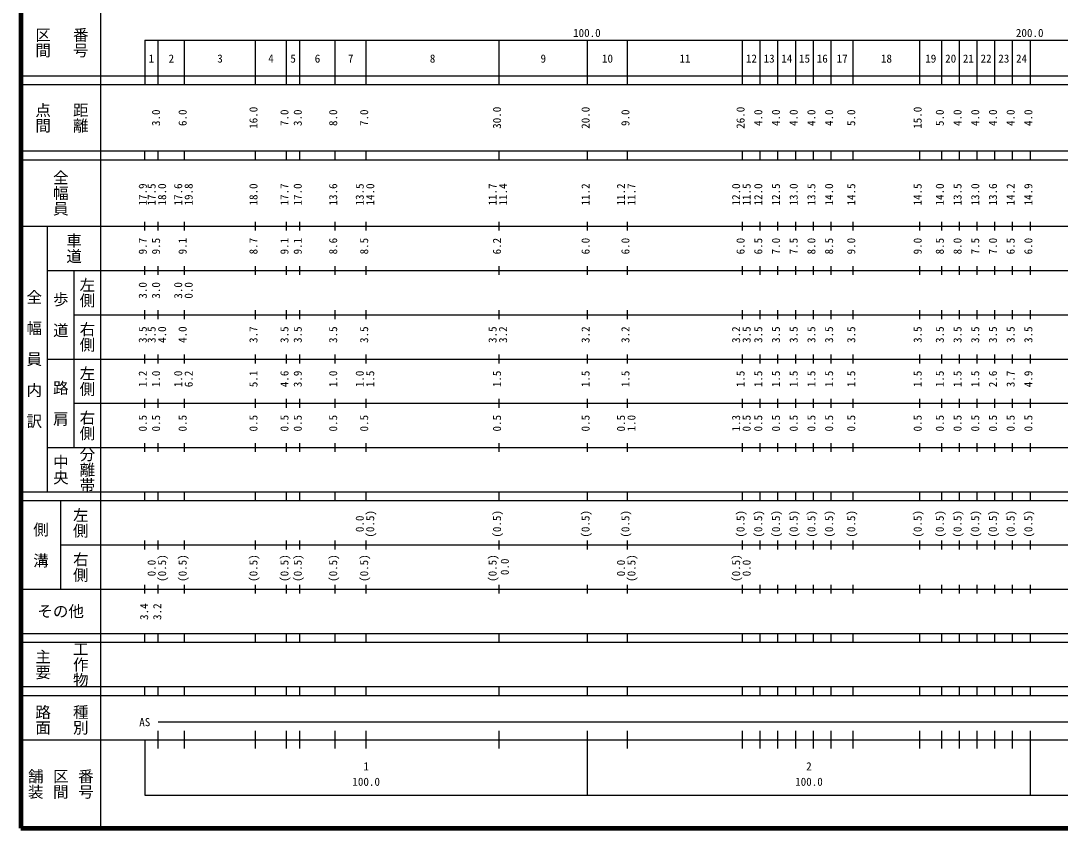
# Model space of a CAD drawing. Units: millimetres on the paper, enlarged 1000 times. Extents: x 40000 to 680000, y 20000 to 380000.
# Drawn here: x 40000 to 274738, y 20000 to 202409 of the extents above; entities that cross this region are included whole.
import ezdxf
from ezdxf.enums import TextEntityAlignment as Align

# ---------------------------------------------------------------- set-up
doc = ezdxf.new("R2010")
doc.units = ezdxf.units.MM
doc.header["$LTSCALE"] = 1000
doc.layers.add('M-TTL', color=2, linetype='Continuous', lineweight=140)
doc.layers.add('M-TTL-BAND', color=7, linetype='Continuous', lineweight=25)
doc.styles.add('@ＭＳ ゴシック', font='')
doc.styles.add('ＭＳ ゴシック', font='')
doc.styles.get('@ＭＳ ゴシック').set_extended_font_data('@MS Gothic')
doc.styles.get('ＭＳ ゴシック').set_extended_font_data('MS Gothic')

msp = doc.modelspace()

# ---------------------------------------------------------------- linework, layer by layer
at = {"layer": 'M-TTL'}
for p, q in [((40000, 380000), (40000, 20000)), ((40000, 20000), (680000, 20000))]:
    msp.add_line(p, q, dxfattribs=at)
at = {"layer": 'M-TTL-BAND'}
for p, q in [((58000, 370000), (58000, 20000)), ((68000, 198000), (579000, 198000)), ((68000, 198000), (68000, 188000)), ((71000, 188000), (71000, 198000)), ((77000, 188000), (77000, 198000)), ((93000, 188000), (93000, 198000)), ((100000, 188000), (100000, 198000)), ((103000, 188000), (103000, 198000)), ((111000, 188000), (111000, 198000)), ((118000, 188000), (118000, 198000)), ((148000, 188000), (148000, 198000)), ((168000, 188000), (168000, 198000)), ((177000, 188000), (177000, 198000)), ((203000, 188000), (203000, 198000)), ((207000, 188000), (207000, 198000)), ((211000, 188000), (211000, 198000)), ((215000, 188000), (215000, 198000)), ((219000, 188000), (219000, 198000)), ((223000, 188000), (223000, 198000)), ((228000, 188000), (228000, 198000)), ((243000, 188000), (243000, 198000)), ((248000, 188000), (248000, 198000)), ((252000, 188000), (252000, 198000)), ((256000, 188000), (256000, 198000)), ((260000, 188000), (260000, 198000)), ((264000, 188000), (264000, 198000)), ((268000, 188000), (268000, 198000)), ((40000, 190000), (579000, 190000)), ((40000, 188000), (579000, 188000)), ((40000, 173000), (579000, 173000)), ((68000, 171000), (68000, 173000)), ((71000, 171000), (71000, 173000)), ((77000, 171000), (77000, 173000)), ((93000, 171000), (93000, 173000)), ((100000, 171000), (100000, 173000)), ((103000, 171000), (103000, 173000)), ((111000, 171000), (111000, 173000)), ((118000, 171000), (118000, 173000)), ((148000, 171000), (148000, 173000)), ((168000, 171000), (168000, 173000)), ((177000, 171000), (177000, 173000)), ((203000, 171000), (203000, 173000)), ((207000, 171000), (207000, 173000)), ((211000, 171000), (211000, 173000)), ((215000, 171000), (215000, 173000)), ((219000, 171000), (219000, 173000)), ((223000, 171000), (223000, 173000)), ((228000, 171000), (228000, 173000)), ((243000, 171000), (243000, 173000)), ((248000, 171000), (248000, 173000)), ((252000, 171000), (252000, 173000)), ((256000, 171000), (256000, 173000)), ((260000, 171000), (260000, 173000)), ((264000, 171000), (264000, 173000)), ((268000, 171000), (268000, 173000)), ((40000, 171000), (579000, 171000)), ((40000, 156000), (579000, 156000)), ((46000, 96000), (46000, 156000)), ((68000, 155000), (68000, 157000)), ((71000, 155000), (71000, 157000)), ((77000, 155000), (77000, 157000)), ((93000, 155000), (93000, 157000)), ((100000, 155000), (100000, 157000)), ((103000, 155000), (103000, 157000)), ((111000, 155000), (111000, 157000)), ((118000, 155000), (118000, 157000)), ((148000, 155000), (148000, 157000)), ((168000, 155000), (168000, 157000)), ((177000, 155000), (177000, 157000)), ((203000, 155000), (203000, 157000)), ((207000, 155000), (207000, 157000)), ((211000, 155000), (211000, 157000)), ((215000, 155000), (215000, 157000)), ((219000, 155000), (219000, 157000)), ((223000, 155000), (223000, 157000)), ((228000, 155000), (228000, 157000)), ((243000, 155000), (243000, 157000)), ((248000, 155000), (248000, 157000)), ((252000, 155000), (252000, 157000)), ((256000, 155000), (256000, 157000)), ((260000, 155000), (260000, 157000)), ((264000, 155000), (264000, 157000)), ((268000, 155000), (268000, 157000)), ((46000, 146000), (579000, 146000)), ((52000, 146000), (52000, 106000)), ((68000, 145000), (68000, 147000)), ((71000, 145000), (71000, 147000)), ((77000, 145000), (77000, 147000)), ((93000, 145000), (93000, 147000)), ((100000, 145000), (100000, 147000)), ((103000, 145000), (103000, 147000)), ((111000, 145000), (111000, 147000)), ((118000, 145000), (118000, 147000)), ((148000, 145000), (148000, 147000)), ((168000, 145000), (168000, 147000)), ((177000, 145000), (177000, 147000)), ((203000, 145000), (203000, 147000)), ((207000, 145000), (207000, 147000)), ((211000, 145000), (211000, 147000)), ((215000, 145000), (215000, 147000)), ((219000, 145000), (219000, 147000)), ((223000, 145000), (223000, 147000)), ((228000, 145000), (228000, 147000)), ((243000, 145000), (243000, 147000)), ((248000, 145000), (248000, 147000)), ((252000, 145000), (252000, 147000)), ((256000, 145000), (256000, 147000)), ((260000, 145000), (260000, 147000)), ((264000, 145000), (264000, 147000)), ((268000, 145000), (268000, 147000)), ((68000, 135000), (68000, 137000)), ((71000, 135000), (71000, 137000)), ((77000, 135000), (77000, 137000)), ((93000, 135000), (93000, 137000)), ((100000, 135000), (100000, 137000)), ((103000, 135000), (103000, 137000)), ((111000, 135000), (111000, 137000)), ((118000, 135000), (118000, 137000)), ((148000, 135000), (148000, 137000)), ((168000, 135000), (168000, 137000)), ((177000, 135000), (177000, 137000)), ((203000, 135000), (203000, 137000)), ((207000, 135000), (207000, 137000)), ((211000, 135000), (211000, 137000)), ((215000, 135000), (215000, 137000)), ((219000, 135000), (219000, 137000)), ((223000, 135000), (223000, 137000)), ((228000, 135000), (228000, 137000)), ((243000, 135000), (243000, 137000)), ((248000, 135000), (248000, 137000)), ((252000, 135000), (252000, 137000)), ((256000, 135000), (256000, 137000)), ((260000, 135000), (260000, 137000)), ((264000, 135000), (264000, 137000)), ((268000, 135000), (268000, 137000)), ((52000, 136000), (579000, 136000)), ((68000, 125000), (68000, 127000)), ((71000, 125000), (71000, 127000)), ((77000, 125000), (77000, 127000)), ((93000, 125000), (93000, 127000)), ((100000, 125000), (100000, 127000)), ((103000, 125000), (103000, 127000)), ((111000, 125000), (111000, 127000)), ((118000, 125000), (118000, 127000)), ((148000, 125000), (148000, 127000)), ((168000, 125000), (168000, 127000)), ((177000, 125000), (177000, 127000)), ((203000, 125000), (203000, 127000)), ((207000, 125000), (207000, 127000)), ((211000, 125000), (211000, 127000)), ((215000, 125000), (215000, 127000)), ((219000, 125000), (219000, 127000)), ((223000, 125000), (223000, 127000)), ((228000, 125000), (228000, 127000)), ((243000, 125000), (243000, 127000)), ((248000, 125000), (248000, 127000)), ((252000, 125000), (252000, 127000)), ((256000, 125000), (256000, 127000)), ((260000, 125000), (260000, 127000)), ((264000, 125000), (264000, 127000)), ((268000, 125000), (268000, 127000)), ((46000, 126000), (579000, 126000)), ((52000, 116000), (579000, 116000)), ((68000, 115000), (68000, 117000)), ((71000, 115000), (71000, 117000)), ((77000, 115000), (77000, 117000)), ((93000, 115000), (93000, 117000)), ((100000, 115000), (100000, 117000)), ((103000, 115000), (103000, 117000)), ((111000, 115000), (111000, 117000)), ((118000, 115000), (118000, 117000)), ((148000, 115000), (148000, 117000)), ((168000, 115000), (168000, 117000)), ((177000, 115000), (177000, 117000)), ((203000, 115000), (203000, 117000)), ((207000, 115000), (207000, 117000)), ((211000, 115000), (211000, 117000)), ((215000, 115000), (215000, 117000)), ((219000, 115000), (219000, 117000)), ((223000, 115000), (223000, 117000)), ((228000, 115000), (228000, 117000)), ((243000, 115000), (243000, 117000)), ((248000, 115000), (248000, 117000)), ((252000, 115000), (252000, 117000)), ((256000, 115000), (256000, 117000)), ((260000, 115000), (260000, 117000)), ((264000, 115000), (264000, 117000)), ((268000, 115000), (268000, 117000)), ((46000, 106000), (579000, 106000)), ((68000, 105000), (68000, 107000)), ((71000, 105000), (71000, 107000)), ((77000, 105000), (77000, 107000)), ((93000, 105000), (93000, 107000)), ((100000, 105000), (100000, 107000)), ((103000, 105000), (103000, 107000)), ((111000, 105000), (111000, 107000)), ((118000, 105000), (118000, 107000)), ((148000, 105000), (148000, 107000)), ((168000, 105000), (168000, 107000)), ((177000, 105000), (177000, 107000)), ((203000, 105000), (203000, 107000)), ((207000, 105000), (207000, 107000)), ((211000, 105000), (211000, 107000)), ((215000, 105000), (215000, 107000)), ((219000, 105000), (219000, 107000)), ((223000, 105000), (223000, 107000)), ((228000, 105000), (228000, 107000)), ((243000, 105000), (243000, 107000)), ((248000, 105000), (248000, 107000)), ((252000, 105000), (252000, 107000)), ((256000, 105000), (256000, 107000)), ((260000, 105000), (260000, 107000)), ((264000, 105000), (264000, 107000)), ((268000, 105000), (268000, 107000)), ((40000, 96000), (579000, 96000)), ((40000, 94000), (579000, 94000)), ((49000, 94000), (49000, 74000)), ((68000, 94000), (68000, 96000)), ((71000, 94000), (71000, 96000)), ((77000, 94000), (77000, 96000)), ((93000, 94000), (93000, 96000)), ((100000, 94000), (100000, 96000)), ((103000, 94000), (103000, 96000)), ((111000, 94000), (111000, 96000)), ((118000, 94000), (118000, 96000)), ((148000, 94000), (148000, 96000)), ((168000, 94000), (168000, 96000)), ((177000, 94000), (177000, 96000)), ((203000, 94000), (203000, 96000)), ((207000, 94000), (207000, 96000)), ((211000, 94000), (211000, 96000)), ((215000, 94000), (215000, 96000)), ((219000, 94000), (219000, 96000)), ((223000, 94000), (223000, 96000)), ((228000, 94000), (228000, 96000)), ((243000, 94000), (243000, 96000)), ((248000, 94000), (248000, 96000)), ((252000, 94000), (252000, 96000)), ((256000, 94000), (256000, 96000)), ((260000, 94000), (260000, 96000)), ((264000, 94000), (264000, 96000)), ((268000, 94000), (268000, 96000)), ((68000, 83000), (68000, 85000)), ((71000, 83000), (71000, 85000)), ((77000, 83000), (77000, 85000)), ((93000, 83000), (93000, 85000)), ((100000, 83000), (100000, 85000)), ((103000, 83000), (103000, 85000)), ((111000, 83000), (111000, 85000)), ((118000, 83000), (118000, 85000)), ((148000, 83000), (148000, 85000)), ((168000, 83000), (168000, 85000)), ((177000, 83000), (177000, 85000)), ((203000, 83000), (203000, 85000)), ((207000, 83000), (207000, 85000)), ((211000, 83000), (211000, 85000)), ((215000, 83000), (215000, 85000)), ((219000, 83000), (219000, 85000)), ((223000, 83000), (223000, 85000)), ((228000, 83000), (228000, 85000)), ((243000, 83000), (243000, 85000)), ((248000, 83000), (248000, 85000)), ((252000, 83000), (252000, 85000)), ((256000, 83000), (256000, 85000)), ((260000, 83000), (260000, 85000)), ((264000, 83000), (264000, 85000)), ((268000, 83000), (268000, 85000)), ((49000, 84000), (579000, 84000)), ((40000, 74000), (579000, 74000)), ((68000, 73000), (68000, 75000)), ((71000, 73000), (71000, 75000)), ((77000, 73000), (77000, 75000)), ((93000, 73000), (93000, 75000)), ((100000, 73000), (100000, 75000)), ((103000, 73000), (103000, 75000)), ((111000, 73000), (111000, 75000)), ((118000, 73000), (118000, 75000)), ((148000, 73000), (148000, 75000)), ((168000, 73000), (168000, 75000)), ((177000, 73000), (177000, 75000)), ((203000, 73000), (203000, 75000)), ((207000, 73000), (207000, 75000)), ((211000, 73000), (211000, 75000)), ((215000, 73000), (215000, 75000)), ((219000, 73000), (219000, 75000)), ((223000, 73000), (223000, 75000)), ((228000, 73000), (228000, 75000)), ((243000, 73000), (243000, 75000)), ((248000, 73000), (248000, 75000)), ((252000, 73000), (252000, 75000)), ((256000, 73000), (256000, 75000)), ((260000, 73000), (260000, 75000)), ((264000, 73000), (264000, 75000)), ((268000, 73000), (268000, 75000)), ((40000, 64000), (579000, 64000)), ((68000, 62000), (68000, 64000)), ((71000, 62000), (71000, 64000)), ((77000, 62000), (77000, 64000)), ((93000, 62000), (93000, 64000)), ((100000, 62000), (100000, 64000)), ((103000, 62000), (103000, 64000)), ((111000, 62000), (111000, 64000)), ((118000, 62000), (118000, 64000)), ((148000, 62000), (148000, 64000)), ((168000, 62000), (168000, 64000)), ((177000, 62000), (177000, 64000)), ((203000, 62000), (203000, 64000)), ((207000, 62000), (207000, 64000)), ((211000, 62000), (211000, 64000)), ((215000, 62000), (215000, 64000)), ((219000, 62000), (219000, 64000)), ((223000, 62000), (223000, 64000)), ((228000, 62000), (228000, 64000)), ((243000, 62000), (243000, 64000)), ((248000, 62000), (248000, 64000)), ((252000, 62000), (252000, 64000)), ((256000, 62000), (256000, 64000)), ((260000, 62000), (260000, 64000)), ((264000, 62000), (264000, 64000)), ((268000, 62000), (268000, 64000)), ((40000, 62000), (579000, 62000)), ((40000, 52000), (579000, 52000)), ((68000, 50000), (68000, 52000)), ((71000, 50000), (71000, 52000)), ((77000, 50000), (77000, 52000)), ((93000, 50000), (93000, 52000)), ((100000, 50000), (100000, 52000)), ((103000, 50000), (103000, 52000)), ((111000, 50000), (111000, 52000)), ((118000, 50000), (118000, 52000)), ((148000, 50000), (148000, 52000)), ((168000, 50000), (168000, 52000)), ((177000, 50000), (177000, 52000)), ((203000, 50000), (203000, 52000)), ((207000, 50000), (207000, 52000)), ((211000, 50000), (211000, 52000)), ((215000, 50000), (215000, 52000)), ((219000, 50000), (219000, 52000)), ((223000, 50000), (223000, 52000)), ((228000, 50000), (228000, 52000)), ((243000, 50000), (243000, 52000)), ((248000, 50000), (248000, 52000)), ((252000, 50000), (252000, 52000)), ((256000, 50000), (256000, 52000)), ((260000, 50000), (260000, 52000)), ((264000, 50000), (264000, 52000)), ((268000, 50000), (268000, 52000)), ((40000, 50000), (579000, 50000)), ((71000, 44000), (564000, 44000)), ((40000, 40000), (579000, 40000)), ((68000, 40000), (68000, 27500)), ((71000, 38000), (71000, 42000)), ((77000, 38000), (77000, 42000)), ((93000, 38000), (93000, 42000)), ((100000, 38000), (100000, 42000)), ((103000, 38000), (103000, 42000)), ((111000, 38000), (111000, 42000)), ((118000, 38000), (118000, 42000)), ((148000, 38000), (148000, 42000)), ((168000, 27500), (168000, 42000)), ((177000, 38000), (177000, 42000)), ((203000, 38000), (203000, 42000)), ((207000, 38000), (207000, 42000)), ((211000, 38000), (211000, 42000)), ((215000, 38000), (215000, 42000)), ((219000, 38000), (219000, 42000)), ((223000, 38000), (223000, 42000)), ((228000, 38000), (228000, 42000)), ((243000, 38000), (243000, 42000)), ((248000, 38000), (248000, 42000)), ((252000, 38000), (252000, 42000)), ((256000, 38000), (256000, 42000)), ((260000, 38000), (260000, 42000)), ((264000, 38000), (264000, 42000)), ((268000, 27500), (268000, 42000)), ((68000, 27500), (579000, 27500))]:
    msp.add_line(p, q, dxfattribs=at)

# ---------------------------------------------------------------- texts
at = {"layer": 'M-TTL-BAND', "style": '@ＭＳ ゴシック'}
for s, p in [('区間', (45000, 197500)), ('番号', (53500, 197500)), ('点間', (45000, 180500)), ('距離', (53500, 180500)), ('全幅員', (49000, 163500)), ('車道', (52000, 151000)), ('左側', (55000, 141000)), ('全\u3000幅\u3000員\u3000内\u3000訳', (43000, 126000)), ('歩\u3000道', (49000, 136000)), ('右側', (55000, 131000)), ('左側', (55000, 121000)), ('路\u3000肩', (49000, 116000)), ('右側', (55000, 111000)), ('分離帯', (55000, 101000)), ('中央', (49000, 101000)), ('左側', (53500, 89000)), ('側\u3000溝', (44500, 84000)), ('右側', (53500, 79000)), ('工作物', (53500, 57000)), ('主要', (45000, 57000)), ('路面', (45000, 44500)), ('種別', (53500, 44500)), ('舗装', (43333, 30000)), ('区間', (49000, 30000)), ('番号', (54667, 30000))]:
    msp.add_text(s, height=2566, rotation=270, dxfattribs=at).set_placement(p, align=Align.MIDDLE_CENTER)
at = {"layer": 'M-TTL-BAND', "style": 'ＭＳ ゴシック'}
for s, p in [('100.0', (167844, 198195)), ('200.0', (267844, 198195)), ('1', (69500, 192405)), ('2', (74000, 192405)), ('3', (85000, 192405)), ('4', (96500, 192405)), ('5', (101500, 192405)), ('6', (107000, 192405)), ('7', (114500, 192405)), ('8', (133000, 192405)), ('9', (158000, 192405)), ('10', (172500, 192405)), ('11', (190000, 192405)), ('12', (205000, 192405)), ('13', (209000, 192405)), ('14', (213000, 192405)), ('15', (217000, 192405)), ('16', (221000, 192405)), ('17', (225500, 192405)), ('18', (235500, 192405)), ('19', (245500, 192405)), ('20', (250000, 192405)), ('21', (254000, 192405)), ('22', (258000, 192405)), ('23', (262000, 192405)), ('24', (266000, 192405)), ('AS', (68000, 42500)), ('1', (118000, 32523)), ('2', (218000, 32523)), ('100.0', (118000, 29033)), ('100.0', (218000, 29033))]:
    msp.add_text(s, height=1833, dxfattribs=at).set_placement(p, align=Align.BOTTOM_CENTER)
for s, p in [('3.0', (72000, 180500)), ('6.0', (78000, 180500)), ('16.0', (94000, 180500)), ('7.0', (101000, 180500)), ('3.0', (104000, 180500)), ('8.0', (112000, 180500)), ('7.0', (119000, 180500)), ('30.0', (149000, 180500)), ('20.0', (169000, 180500)), ('9.0', (178000, 180500)), ('26.0', (204000, 180500)), ('4.0', (208000, 180500)), ('4.0', (212000, 180500)), ('4.0', (216000, 180500)), ('4.0', (220000, 180500)), ('4.0', (224000, 180500)), ('5.0', (229000, 180500)), ('15.0', (244000, 180500)), ('5.0', (249000, 180500)), ('4.0', (253000, 180500)), ('4.0', (257000, 180500)), ('4.0', (261000, 180500)), ('4.0', (265000, 180500)), ('4.0', (269000, 180500)), ('17.9', (69000, 163174)), ('17.5', (71000, 163174)), ('18.0', (73370, 163174)), ('17.6', (77000, 163174)), ('19.8', (79370, 163174)), ('18.0', (94000, 163174)), ('17.7', (101000, 163174)), ('17.0', (104000, 163174)), ('13.6', (112000, 163174)), ('13.5', (118000, 163174)), ('14.0', (120370, 163174)), ('11.7', (148000, 163174)), ('11.4', (150370, 163174)), ('11.2', (169000, 163174)), ('11.2', (177000, 163174)), ('11.7', (179370, 163174)), ('12.0', (203000, 163174)), ('11.5', (205370, 163174)), ('12.0', (208000, 163174)), ('12.5', (212000, 163174)), ('13.0', (216000, 163174)), ('13.5', (220000, 163174)), ('14.0', (224000, 163174)), ('14.5', (229000, 163174)), ('14.5', (244000, 163174)), ('14.0', (249000, 163174)), ('13.5', (253000, 163174)), ('13.0', (257000, 163174)), ('13.6', (261000, 163174)), ('14.2', (265000, 163174)), ('14.9', (269000, 163174)), ('9.7', (69000, 151500)), ('9.5', (72000, 151500)), ('9.1', (78000, 151500)), ('8.7', (94000, 151500)), ('9.1', (101000, 151500)), ('9.1', (104000, 151500)), ('8.6', (112000, 151500)), ('8.5', (119000, 151500)), ('6.2', (149000, 151500)), ('6.0', (169000, 151500)), ('6.0', (178000, 151500)), ('6.0', (204000, 151500)), ('6.5', (208000, 151500)), ('7.0', (212000, 151500)), ('7.5', (216000, 151500)), ('8.0', (220000, 151500)), ('8.5', (224000, 151500)), ('9.0', (229000, 151500)), ('9.0', (244000, 151500)), ('8.5', (249000, 151500)), ('8.0', (253000, 151500)), ('7.5', (257000, 151500)), ('7.0', (261000, 151500)), ('6.5', (265000, 151500)), ('6.0', (269000, 151500)), ('3.0', (69000, 141500)), ('3.0', (72000, 141500)), ('3.0', (77000, 141500)), ('0.0', (79370, 141500)), ('3.5', (69000, 131500)), ('3.5', (71000, 131500)), ('4.0', (73370, 131500)), ('4.0', (78000, 131500)), ('3.7', (94000, 131500)), ('3.5', (101000, 131500)), ('3.5', (104000, 131500)), ('3.5', (112000, 131500)), ('3.5', (119000, 131500)), ('3.5', (148000, 131500)), ('3.2', (150370, 131500)), ('3.2', (169000, 131500)), ('3.2', (178000, 131500)), ('3.2', (203000, 131500)), ('3.5', (205370, 131500)), ('3.5', (208000, 131500)), ('3.5', (212000, 131500)), ('3.5', (216000, 131500)), ('3.5', (220000, 131500)), ('3.5', (224000, 131500)), ('3.5', (229000, 131500)), ('3.5', (244000, 131500)), ('3.5', (249000, 131500)), ('3.5', (253000, 131500)), ('3.5', (257000, 131500)), ('3.5', (261000, 131500)), ('3.5', (265000, 131500)), ('3.5', (269000, 131500)), ('1.2', (69000, 121500)), ('1.0', (72000, 121500)), ('1.0', (77000, 121500)), ('6.2', (79370, 121500)), ('5.1', (94000, 121500)), ('4.6', (101000, 121500)), ('3.9', (104000, 121500)), ('1.0', (112000, 121500)), ('1.0', (118000, 121500)), ('1.5', (120370, 121500)), ('1.5', (149000, 121500)), ('1.5', (169000, 121500)), ('1.5', (178000, 121500)), ('1.5', (204000, 121500)), ('1.5', (208000, 121500)), ('1.5', (212000, 121500)), ('1.5', (216000, 121500)), ('1.5', (220000, 121500)), ('1.5', (224000, 121500)), ('1.5', (229000, 121500)), ('1.5', (244000, 121500)), ('1.5', (249000, 121500)), ('1.5', (253000, 121500)), ('1.5', (257000, 121500)), ('2.6', (261000, 121500)), ('3.7', (265000, 121500)), ('4.9', (269000, 121500)), ('0.5', (69000, 111500)), ('0.5', (72000, 111500)), ('0.5', (78000, 111500)), ('0.5', (94000, 111500)), ('0.5', (101000, 111500)), ('0.5', (104000, 111500)), ('0.5', (112000, 111500)), ('0.5', (119000, 111500)), ('0.5', (149000, 111500)), ('0.5', (169000, 111500)), ('0.5', (177000, 111500)), ('1.0', (179370, 111500)), ('1.3', (203000, 111500)), ('0.5', (205370, 111500)), ('0.5', (208000, 111500)), ('0.5', (212000, 111500)), ('0.5', (216000, 111500)), ('0.5', (220000, 111500)), ('0.5', (224000, 111500)), ('0.5', (229000, 111500)), ('0.5', (244000, 111500)), ('0.5', (249000, 111500)), ('0.5', (253000, 111500)), ('0.5', (257000, 111500)), ('0.5', (261000, 111500)), ('0.5', (265000, 111500)), ('0.5', (269000, 111500)), ('0.0', (118000, 88764)), ('(0.5)', (120370, 88764)), ('(0.5)', (149000, 88764)), ('(0.5)', (169000, 88764)), ('(0.5)', (178000, 88764)), ('(0.5)', (204000, 88764)), ('(0.5)', (208000, 88764)), ('(0.5)', (212000, 88764)), ('(0.5)', (216000, 88764)), ('(0.5)', (220000, 88764)), ('(0.5)', (224000, 88764)), ('(0.5)', (229000, 88764)), ('(0.5)', (244000, 88764)), ('(0.5)', (249000, 88764)), ('(0.5)', (253000, 88764)), ('(0.5)', (257000, 88764)), ('(0.5)', (261000, 88764)), ('(0.5)', (265000, 88764)), ('(0.5)', (269000, 88764)), ('0.0', (71000, 78764)), ('(0.5)', (73370, 78764)), ('(0.5)', (78000, 78764)), ('(0.5)', (94000, 78764)), ('(0.5)', (101000, 78764)), ('(0.5)', (104000, 78764)), ('(0.5)', (112000, 78764)), ('(0.5)', (119000, 78764)), ('(0.5)', (148000, 78764)), ('0.0', (150760, 79051)), ('0.0', (177000, 78764)), ('(0.5)', (179370, 78764)), ('(0.5)', (203000, 78764)), ('0.0', (205370, 78764)), ('3.4', (69313, 68920)), ('3.2', (72270, 68920))]:
    msp.add_text(s, height=1833, rotation=90, dxfattribs=at).set_placement(p, align=Align.BOTTOM_CENTER)
msp.add_text('その他', height=2566, dxfattribs=at).set_placement((49000, 69000), align=Align.MIDDLE_CENTER)

doc.saveas('drawing.dxf')
